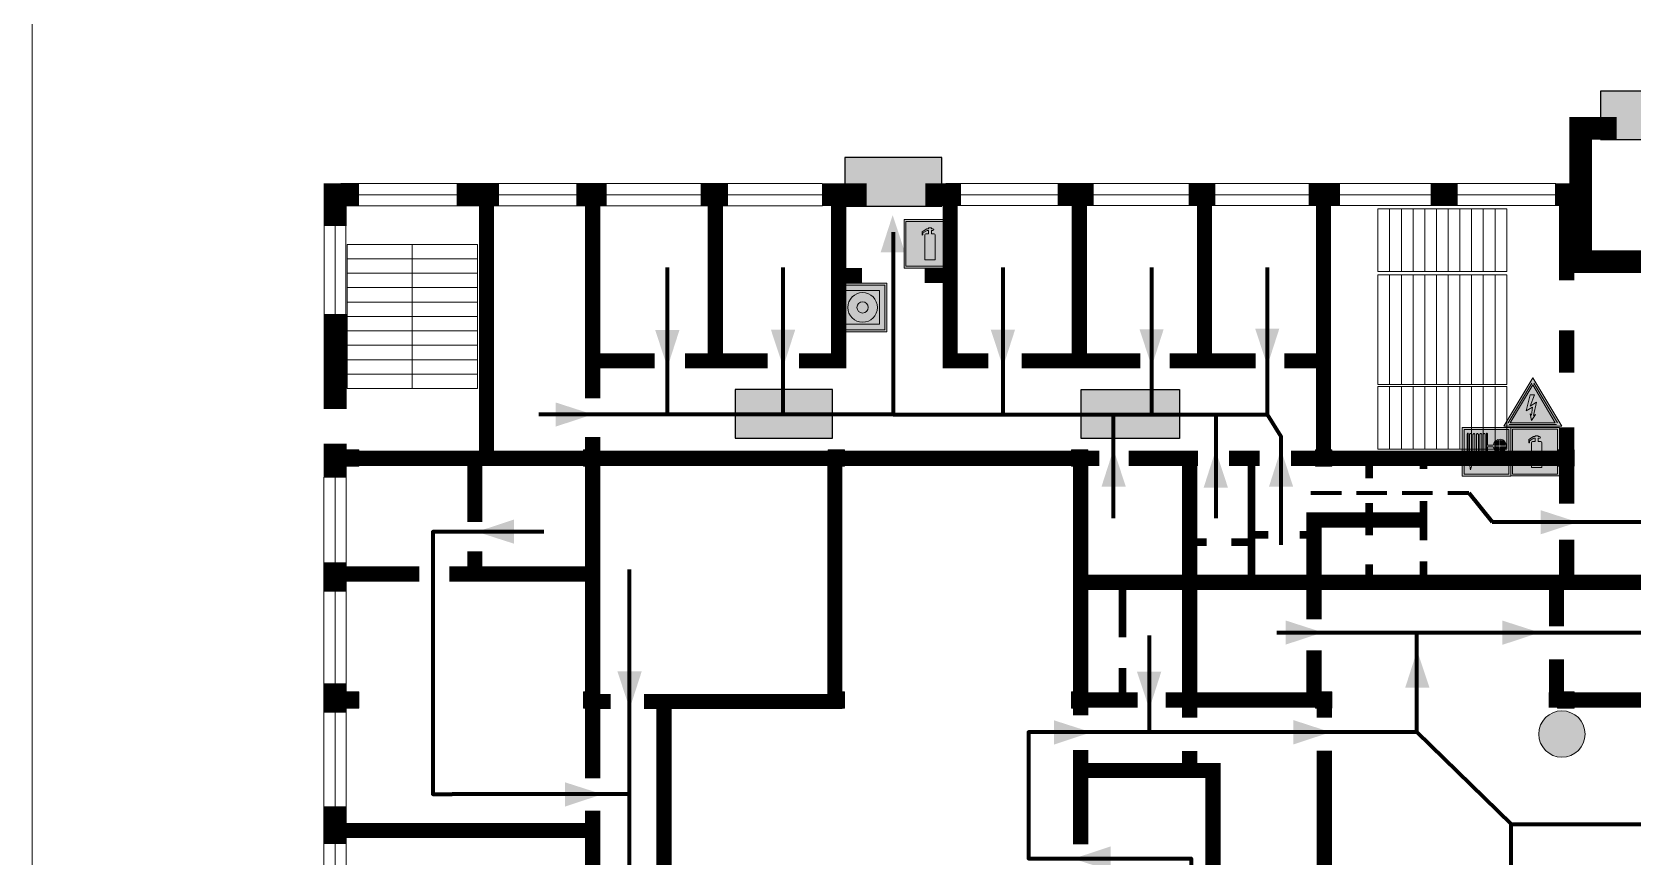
# Model space of a CAD drawing. Header units: millimetres. Extents: x 13810 to 67229, y 12374 to 21950.
# Drawn here: x 24824.8 to 25035.6, y 13911.4 to 14020 of the extents above; entities that cross this region are included whole.
import ezdxf

# ---------------------------------------------------------------- set-up
doc = ezdxf.new("R2010")
doc.units = ezdxf.units.MM
doc.linetypes.add('{ Wide Dash }', pattern=[12, 4, -2, 4, -2])
doc.layers.add('План_Штампы', color=7, linetype='Continuous')

# ---------------------------------------------------------------- blocks, each defined once
blk = doc.blocks.new('A$C37112FD5')
at = {"true_color": 0xf5f5ff}
h = blk.add_hatch(color=7, dxfattribs=at)
h.dxf.hatch_style = 1
h.paths.add_polyline_path([(12.8, -7.4), (0, -7.4), (0, -20.2), (12.8, -20.2)])
h.paths.add_polyline_path([(12.29, -7.91), (12.29, -19.69), (0.51, -19.69), (0.51, -7.91)], flags=16)
h.paths.add_polyline_path([(4.98, -9.04, -0.42597), (5.17, -9.22), (5.17, -12.25), (5.17, -15.29, -0.432244), (4.98, -15.47), (4.83, -15.47, -0.42597), (4.64, -15.29), (4.64, -12.25), (4.64, -9.22, -0.432244), (4.83, -9.04)], flags=0)
h.paths.add_polyline_path([(4.28, -9.22), (4.28, -12.25), (4.28, -15.29, -0.432244), (4.09, -15.47), (3.94, -15.47, -0.42597), (3.75, -15.29), (3.75, -12.25), (3.75, -9.22, -0.432244), (3.94, -9.04), (4.09, -9.04, -0.42597)], flags=0)
h.paths.add_polyline_path([(5.72, -9.04), (5.87, -9.04, -0.42597), (6.06, -9.22), (6.06, -12.25), (6.06, -15.29, -0.432244), (5.87, -15.47), (5.72, -15.47, -0.42597), (5.53, -15.29), (5.53, -12.25), (5.53, -9.22, -0.432244)], flags=0)
h.paths.add_polyline_path([(6.42, -8.9), (6.5, -8.9, -0.42597), (6.69, -9.08), (6.69, -12.03), (8.21, -12.03, -15.824349), (8.21, -12.47), (6.69, -12.47), (6.69, -15.42, -0.432244), (6.5, -15.6), (6.42, -15.6)], flags=0)
h.paths.add_polyline_path([(3.39, -9.22), (3.39, -12.25), (3.39, -15.29, -0.432244), (3.2, -15.47), (3.05, -15.47, -0.42597), (2.85, -15.29), (2.85, -12.25), (2.85, -9.22, -0.432244), (3.05, -9.04), (3.2, -9.04, -0.42597)], flags=0)
h.paths.add_polyline_path([(2.5, -9.22), (2.5, -16.71), (1.96, -16.71), (1.96, -9.22, -0.432244), (2.15, -9.04), (2.31, -9.04, -0.42597)], flags=0)
h.paths.add_polyline_path([(1.61, -8.9), (1.61, -15.6), (1.57, -15.6, -0.42597), (1.37, -15.42), (1.37, -12.03), (1.37, -9.09, -0.432244), (1.57, -8.9)], flags=0)
h.paths.add_polyline_path([(9.76, -10.81), (9.76, -12.03), (8.49, -12.03, -0.336371)], flags=0)
h.paths.add_polyline_path([(8.49, -12.47), (9.76, -12.47), (9.76, -13.7, -0.336371)], flags=0)
h.paths.add_polyline_path([(10.11, -10.81, -0.336371), (11.38, -12.03), (10.11, -12.03)], flags=0)
h.paths.add_polyline_path([(10.11, -12.47), (11.38, -12.47, -0.336371), (10.11, -13.7)], flags=0)
h.paths.add_polyline_path([(2.5, -16.84), (2.5, -17.05), (1.97, -17.05), (1.97, -16.84)], flags=0)
h.paths.add_polyline_path([(2.5, -17.24, -0.033778), (2.24, -18.6, -0.033778), (1.97, -17.24)], flags=0)
h = blk.add_hatch(color=242)
h.dxf.hatch_style = 1
h.paths.add_polyline_path([(12.29, -7.91), (0.51, -7.91), (0.51, -19.69), (12.29, -19.69)])
h.paths.add_polyline_path([(6.42, -15.6), (6.42, -8.9), (6.5, -8.9, -0.42597), (6.69, -9.08), (6.69, -12.03), (8.21, -12.03, -15.824349), (8.21, -12.47), (6.69, -12.47), (6.69, -15.42, -0.432244), (6.5, -15.6)], flags=16)
h.paths.add_polyline_path([(5.87, -15.47), (5.72, -15.47, -0.42597), (5.53, -15.29), (5.53, -12.25), (5.53, -9.22, -0.432244), (5.72, -9.04), (5.87, -9.04, -0.42597), (6.06, -9.22), (6.06, -12.25), (6.06, -15.29, -0.432244)], flags=16)
h.paths.add_polyline_path([(4.98, -15.47), (4.83, -15.47, -0.42597), (4.64, -15.29), (4.64, -12.25), (4.64, -9.22, -0.432244), (4.83, -9.04), (4.98, -9.04, -0.42597), (5.17, -9.22), (5.17, -12.25), (5.17, -15.29, -0.432244)], flags=16)
h.paths.add_polyline_path([(4.09, -15.47), (3.94, -15.47, -0.42597), (3.75, -15.29), (3.75, -12.25), (3.75, -9.22, -0.432244), (3.94, -9.04), (4.09, -9.04, -0.42597), (4.28, -9.22), (4.28, -12.25), (4.28, -15.29, -0.432244)], flags=16)
h.paths.add_polyline_path([(3.2, -15.47), (3.05, -15.47, -0.42597), (2.85, -15.29), (2.85, -12.25), (2.85, -9.22, -0.432244), (3.05, -9.04), (3.2, -9.04, -0.42597), (3.39, -9.22), (3.39, -12.25), (3.39, -15.29, -0.432244)], flags=16)
h.paths.add_polyline_path([(2.5, -17.05), (1.97, -17.05), (1.97, -16.84), (2.5, -16.84)], flags=16)
h.paths.add_polyline_path([(2.5, -17.24, -0.033778), (2.24, -18.6, -0.033778), (1.97, -17.24)], flags=16)
h.paths.add_polyline_path([(2.5, -16.71), (1.96, -16.71), (1.96, -9.22, -0.432244), (2.15, -9.04), (2.31, -9.04, -0.42597), (2.5, -9.22)], flags=16)
h.paths.add_polyline_path([(1.61, -15.6), (1.57, -15.6, -0.42597), (1.37, -15.42), (1.37, -12.03), (1.37, -9.09, -0.432244), (1.57, -8.9), (1.61, -8.9)], flags=16)
h.paths.add_polyline_path([(8.49, -12.47), (9.76, -12.47), (9.76, -13.7, -0.336371)], flags=0)
h.paths.add_polyline_path([(10.11, -13.7), (10.11, -12.47), (11.38, -12.47, -0.336371)], flags=0)
h.paths.add_polyline_path([(8.49, -12.03, -0.336371), (9.76, -10.81), (9.76, -12.03)], flags=0)
h.paths.add_polyline_path([(10.11, -12.03), (10.11, -10.81, -0.336371), (11.38, -12.03)], flags=0)
h = blk.add_hatch(color=7, dxfattribs=at)
h.dxf.hatch_style = 1
h.paths.add_polyline_path([(1.61, -8.9), (1.57, -8.9, 0.432244), (1.37, -9.09), (1.37, -12.03), (1.37, -15.42, 0.42597), (1.57, -15.6), (1.61, -15.6)])
h.paths.add_polyline_path([(2.5, -9.22, 0.42597), (2.31, -9.04), (2.15, -9.04, 0.432244), (1.96, -9.22), (1.96, -16.71), (2.5, -16.71)])
h.paths.add_polyline_path([(2.5, -16.84), (1.97, -16.84), (1.97, -17.05), (2.5, -17.05)])
h.paths.add_polyline_path([(2.5, -17.24), (1.97, -17.24, 0.033778), (2.24, -18.6, 0.033778)])
h.paths.add_polyline_path([(3.39, -12.25), (3.39, -9.22, 0.42597), (3.2, -9.04), (3.05, -9.04, 0.432244), (2.85, -9.22), (2.85, -12.25), (2.85, -15.29, 0.42597), (3.05, -15.47), (3.2, -15.47, 0.432244), (3.39, -15.29)])
h.paths.add_polyline_path([(4.28, -12.25), (4.28, -9.22, 0.42597), (4.09, -9.04), (3.94, -9.04, 0.432244), (3.75, -9.22), (3.75, -12.25), (3.75, -15.29, 0.42597), (3.94, -15.47), (4.09, -15.47, 0.432244), (4.28, -15.29)])
h.paths.add_polyline_path([(5.17, -12.25), (5.17, -9.22, 0.42597), (4.98, -9.04), (4.83, -9.04, 0.432244), (4.64, -9.22), (4.64, -12.25), (4.64, -15.29, 0.42597), (4.83, -15.47), (4.98, -15.47, 0.432244), (5.17, -15.29)])
h.paths.add_polyline_path([(6.06, -12.25), (6.06, -9.22, 0.42597), (5.87, -9.04), (5.72, -9.04, 0.432244), (5.53, -9.22), (5.53, -12.25), (5.53, -15.29, 0.42597), (5.72, -15.47), (5.87, -15.47, 0.432244), (6.06, -15.29)])
h.paths.add_polyline_path([(6.69, -12.47), (8.21, -12.47, 15.824349), (8.21, -12.03), (6.69, -12.03), (6.69, -9.08, 0.42597), (6.5, -8.9), (6.42, -8.9), (6.42, -15.6), (6.5, -15.6, 0.432244), (6.69, -15.42)])
h.paths.add_polyline_path([(8.49, -12.47), (9.76, -12.47), (9.76, -13.7, -0.336371)], flags=16)
h.paths.add_polyline_path([(8.49, -12.03, -0.336371), (9.76, -10.81), (9.76, -12.03)], flags=16)
h.paths.add_polyline_path([(10.11, -12.47), (11.38, -12.47, -0.336371), (10.11, -13.7)], flags=16)
h.paths.add_polyline_path([(10.11, -12.03), (10.11, -10.81, -0.336371), (11.38, -12.03)], flags=16)
h = blk.add_hatch(color=242)
h.dxf.hatch_style = 1
h.paths.add_polyline_path([(9.76, -10.81, 0.336371), (8.49, -12.03), (9.76, -12.03)])
h.paths.add_polyline_path([(10.11, -10.81), (10.11, -12.03), (11.38, -12.03, 0.336371)])
h.paths.add_polyline_path([(11.38, -12.47), (10.11, -12.47), (10.11, -13.7, 0.336371)])
h.paths.add_polyline_path([(9.76, -12.47), (8.49, -12.47, 0.336371), (9.76, -13.7)])
at = {"color": 242, "lineweight": 5}
for p, q in [((0, -20.2), (0, -7.4)), ((0, -7.4), (12.8, -7.4)), ((12.8, -20.2), (12.8, -7.4)), ((1.37, -12.03), (1.37, -9.08)), ((1.37, -12.03), (1.37, -15.42)), ((1.57, -8.9), (1.61, -8.9)), ((1.61, -8.9), (1.61, -15.6)), ((1.96, -16.71), (1.96, -9.22)), ((2.15, -9.04), (2.31, -9.04)), ((2.5, -16.71), (2.5, -9.22)), ((2.85, -12.25), (2.85, -9.22)), ((2.85, -12.25), (2.85, -15.29)), ((3.05, -9.04), (3.2, -9.04)), ((3.39, -12.25), (3.39, -9.22)), ((3.39, -12.25), (3.39, -15.29)), ((3.75, -12.25), (3.75, -9.22)), ((3.75, -12.25), (3.75, -15.29)), ((3.94, -9.04), (4.09, -9.04)), ((4.28, -12.25), (4.28, -9.22)), ((4.28, -12.25), (4.28, -15.29)), ((4.64, -12.25), (4.64, -9.22)), ((4.64, -12.25), (4.64, -15.29)), ((4.83, -9.04), (4.98, -9.04)), ((5.17, -12.25), (5.17, -9.22)), ((5.17, -12.25), (5.17, -15.29)), ((5.53, -12.25), (5.53, -9.22)), ((5.53, -12.25), (5.53, -15.29)), ((5.72, -9.04), (5.87, -9.04)), ((6.06, -12.25), (6.06, -9.22)), ((6.06, -12.25), (6.06, -15.29)), ((6.42, -8.9), (6.42, -15.6)), ((6.5, -8.9), (6.42, -8.9)), ((6.69, -12.03), (6.69, -9.08)), ((8.21, -12.03), (6.69, -12.03)), ((8.21, -12.47), (6.69, -12.47)), ((6.69, -12.47), (6.69, -15.42)), ((9.76, -12.03), (8.49, -12.03)), ((9.76, -12.47), (8.49, -12.47)), ((9.76, -10.81), (9.76, -12.03)), ((9.76, -12.47), (9.76, -13.7)), ((10.11, -10.81), (10.11, -12.03)), ((11.38, -12.03), (10.11, -12.03)), ((11.38, -12.47), (10.11, -12.47)), ((10.11, -12.47), (10.11, -13.7)), ((1.57, -15.6), (1.61, -15.6)), ((1.96, -16.71), (2.5, -16.71)), ((1.97, -16.84), (2.5, -16.84)), ((1.97, -17.05), (1.97, -16.84)), ((2.5, -16.84), (2.5, -17.05)), ((3.05, -15.47), (3.2, -15.47)), ((3.94, -15.47), (4.09, -15.47)), ((4.83, -15.47), (4.98, -15.47)), ((5.72, -15.47), (5.87, -15.47)), ((6.42, -15.6), (6.5, -15.6)), ((0, -20.2), (12.8, -20.2)), ((2.5, -17.05), (1.97, -17.05)), ((1.97, -17.24), (2.5, -17.24))]:
    blk.add_line(p, q, dxfattribs=at)
blk.add_lwpolyline([(0.51, -7.91), (12.29, -7.91), (12.29, -19.69), (0.51, -19.69)], close=True, dxfattribs=at)
for centre, radius, start, end in [((1.56, -9.09), 0.182, 87.1027, 180.6071), ((2.15, -9.22), 0.182, 87.1027, 180.6071), ((2.32, -9.22), 0.182, 359.3929, 92.8973), ((3.04, -9.22), 0.182, 87.1027, 180.6071), ((3.21, -9.22), 0.182, 359.3929, 92.8973), ((3.93, -9.22), 0.182, 87.1027, 180.6071), ((4.1, -9.22), 0.182, 359.3929, 92.8973), ((4.82, -9.22), 0.182, 87.1027, 180.6071), ((4.99, -9.22), 0.182, 359.3929, 92.8973), ((5.71, -9.22), 0.182, 87.1027, 180.6071), ((5.88, -9.22), 0.182, 359.3929, 92.8973), ((6.51, -9.09), 0.182, 359.3929, 92.8973), ((9.93, -12.25), 1.74, 187.2319, 172.7681), ((9.93, -12.25), 1.46, 96.9927, 171.3585), ((9.93, -12.25), 1.46, 188.6415, 263.0073), ((9.93, -12.25), 1.46, 8.6415, 83.0073), ((9.93, -12.25), 1.46, 276.9927, 351.3585), ((1.56, -15.42), 0.182, 179.3929, 272.8973), ((3.04, -15.29), 0.182, 179.3929, 272.8973), ((3.21, -15.29), 0.182, 267.1027, 0.6071), ((3.93, -15.29), 0.182, 179.3929, 272.8973), ((4.1, -15.29), 0.182, 267.1027, 0.6071), ((4.82, -15.29), 0.182, 179.3929, 272.8973), ((4.99, -15.29), 0.182, 267.1027, 0.6071), ((5.71, -15.29), 0.182, 179.3929, 272.8973), ((5.88, -15.29), 0.182, 267.1027, 0.6071), ((6.51, -15.42), 0.182, 267.1027, 0.6071), ((12.17, -15.98), 10.27, 187.041, 194.7793), ((-7.7, -15.98), 10.27, 345.2207, 352.959)]:
    blk.add_arc(centre, radius, start, end, dxfattribs=at)
blk = doc.blocks.new('A$C3AD82952')
at = {"true_color": 0xf5f5ff}
h = blk.add_hatch(color=7, dxfattribs=at)
h.dxf.hatch_style = 1
h.paths.add_polyline_path([(8.21, 8.73, 0.414214), (7.89, 9.05), (7.22, 9.05), (7.22, 9.92), (7.59, 9.92, 1), (7.57, 10.36), (7.22, 10.36), (7.22, 10.6), (6.43, 10.6), (6.43, 10.36), (6.01, 10.36), (4.74, 9.59), (4.74, 8.69), (4.98, 8.73), (4.98, 9.26), (6.12, 9.91), (6.43, 9.91), (6.43, 9.05), (5.76, 9.05, 0.414214), (5.44, 8.73), (5.44, 2.2), (8.21, 2.2)], flags=0)
h.paths.add_polyline_path([(12.8, 12.8), (0, 12.8), (0, 0), (12.8, 0)])
h.paths.add_polyline_path([(0.51, 12.29), (12.29, 12.29), (12.29, 0.51), (0.51, 0.51)], flags=16)
h.paths.add_polyline_path([(4.74, 9.59), (6.01, 10.36), (6.43, 10.36), (6.43, 10.6), (7.22, 10.6), (7.22, 10.36), (7.59, 10.36, -0.94586), (7.59, 9.92), (7.22, 9.92), (7.22, 9.05), (7.89, 9.05, -0.414214), (8.21, 8.73), (8.21, 2.2), (5.44, 2.2), (5.44, 8.73, -0.414214), (5.76, 9.05), (6.43, 9.05), (6.43, 9.91), (6.12, 9.91), (4.98, 9.26), (4.98, 8.73), (4.74, 8.69)], flags=0)
h = blk.add_hatch(color=242)
h.dxf.hatch_style = 1
h.paths.add_polyline_path([(12.29, 12.29), (0.51, 12.29), (0.51, 0.51), (12.29, 0.51)])
h.paths.add_polyline_path([(4.74, 8.69), (4.74, 9.59), (6.01, 10.36), (6.43, 10.36), (6.43, 10.6), (7.22, 10.6), (7.22, 10.36), (7.59, 10.36, -0.94586), (7.59, 9.92), (7.22, 9.92), (7.22, 9.05), (7.89, 9.05, -0.414214), (8.21, 8.73), (8.21, 2.2), (5.44, 2.2), (5.44, 8.73, -0.414214), (5.76, 9.05), (6.43, 9.05), (6.43, 9.91), (6.12, 9.91), (4.98, 9.26), (4.98, 8.73)], flags=16)
h = blk.add_hatch(color=7, dxfattribs=at)
h.dxf.hatch_style = 1
h.paths.add_polyline_path([(8.21, 8.73, 0.414214), (7.89, 9.05), (7.22, 9.05), (7.22, 9.92), (7.59, 9.92, 1), (7.57, 10.36), (7.22, 10.36), (7.22, 10.6), (6.43, 10.6), (6.43, 10.36), (6.01, 10.36), (4.74, 9.59), (4.74, 8.69), (4.98, 8.73), (4.98, 9.26), (6.12, 9.91), (6.43, 9.91), (6.43, 9.05), (5.76, 9.05, 0.414214), (5.44, 8.73), (5.44, 2.2), (8.21, 2.2)])
at = {"color": 242, "lineweight": 5}
for p, q in [((0, 0), (0, 12.8)), ((0, 12.8), (12.8, 12.8)), ((12.8, 0), (12.8, 12.8)), ((6.01, 10.36), (4.74, 9.59)), ((4.74, 9.59), (4.74, 8.69)), ((4.74, 8.69), (4.98, 8.73)), ((4.98, 9.26), (6.12, 9.91)), ((4.98, 8.73), (4.98, 9.26)), ((5.44, 2.2), (5.44, 8.73)), ((5.76, 9.05), (6.43, 9.05)), ((6.01, 10.36), (6.43, 10.36)), ((6.12, 9.91), (6.43, 9.91)), ((7.22, 10.6), (6.43, 10.6)), ((6.43, 10.6), (6.43, 10.36)), ((6.43, 9.91), (6.43, 9.05)), ((7.22, 10.36), (7.22, 10.6)), ((7.59, 10.36), (7.22, 10.36)), ((7.22, 9.05), (7.22, 9.92)), ((7.59, 9.92), (7.22, 9.92)), ((7.89, 9.05), (7.22, 9.05)), ((8.21, 2.2), (8.21, 8.73)), ((0, 0), (12.8, 0)), ((5.44, 2.2), (8.21, 2.2))]:
    blk.add_line(p, q, dxfattribs=at)
blk.add_lwpolyline([(0.51, 12.29), (12.29, 12.29), (12.29, 0.51), (0.51, 0.51)], close=True, dxfattribs=at)
for centre, radius, start, end in [((5.76, 8.73), 0.32, 90, 180), ((7.58, 10.14), 0.223, 273.1875, 86.8125), ((7.89, 8.73), 0.32, 0, 90)]:
    blk.add_arc(centre, radius, start, end, dxfattribs=at)
blk = doc.blocks.new('A$C54414219')
at = {"true_color": 0xffffff}
h = blk.add_hatch(color=7, dxfattribs=at)
h.paths.add_polyline_path([(2.39, -9.45), (2.39, -18.3), (11.23, -18.3), (11.23, -9.45)], flags=0)
h.paths.add_polyline_path([(10.71, -13.87, -1), (2.92, -13.87, -1)], flags=0)
h.paths.add_polyline_path([(8.3, -13.87, -1), (5.33, -13.87, -1)], flags=0)
h.paths.add_polyline_path([(0.41, -7.47), (0.41, -20.27), (13.21, -20.27), (13.21, -7.47)])
h.paths.add_polyline_path([(0.92, -19.77), (12.71, -19.77), (12.71, -7.98), (0.92, -7.98)], flags=16)
h.paths.add_polyline_path([(11.23, -9.45), (11.23, -18.3), (2.39, -18.3), (2.39, -9.45)], flags=0)
at = {"lineweight": 5}
h = blk.add_hatch(color=242, dxfattribs=at)
h.paths.add_polyline_path([(12.71, -7.98), (0.92, -7.98), (0.92, -19.77), (12.71, -19.77)])
h.paths.add_polyline_path([(11.23, -18.3), (2.39, -18.3), (2.39, -9.45), (11.23, -9.45)], flags=16)
h.paths.add_polyline_path([(10.71, -13.87, -1), (2.92, -13.87, -1)], flags=0)
h.paths.add_polyline_path([(8.3, -13.87, -1), (5.33, -13.87, -1)], flags=0)
at = {"true_color": 0xffffff}
h = blk.add_hatch(color=7, dxfattribs=at)
h.paths.add_polyline_path([(2.39, -9.45), (2.39, -18.3), (11.23, -18.3), (11.23, -9.45)])
h.paths.add_polyline_path([(10.71, -13.87, -1), (2.92, -13.87, -1)], flags=16)
h.paths.add_polyline_path([(8.3, -13.87, -1), (5.33, -13.87, -1)], flags=0)
at = {"lineweight": 5}
h = blk.add_hatch(color=242, dxfattribs=at)
h.paths.add_polyline_path([(2.92, -13.87, 1), (10.71, -13.87, 1)])
h.paths.add_polyline_path([(8.3, -13.87, -1), (5.33, -13.87, -1)], flags=16)
at = {"color": 242, "lineweight": 5}
for p, q in [((0.41, -20.27), (0.41, -7.47)), ((0.41, -7.47), (13.21, -7.47)), ((0.41, -7.47), (13.21, -7.47)), ((13.21, -20.27), (13.21, -7.47)), ((0.41, -20.27), (13.21, -20.27))]:
    blk.add_line(p, q, dxfattribs=at)
for points in [[(0.92, -7.98), (12.71, -7.98), (12.71, -19.77), (0.92, -19.77)], [(2.39, -9.45), (11.23, -9.45), (11.23, -18.3), (2.39, -18.3)]]:
    blk.add_lwpolyline(points, close=True, dxfattribs=at)
for radius in [3.89, 1.49]:
    blk.add_circle((6.81, -13.87), radius, dxfattribs=at)
blk = doc.blocks.new('A$C7B8C2D5B')
at = {"lineweight": 0}
h = blk.add_hatch(color=5, dxfattribs=at)
h.dxf.hatch_style = 1
h.paths.add_polyline_path([(1.4, -3.02, 1), (-2.11, -3.02, 1)])
at = {"color": 5, "lineweight": 0}
blk.add_circle((-0.36, -3.02), 1.75, dxfattribs=at)
blk = doc.blocks.new('A$C7B4425F7')
at = {"true_color": 0xffffff}
blk.add_hatch(color=7, dxfattribs=at).paths.add_polyline_path([(0, 0), (-16, 0), (-16, -8), (0, -8)])
h = blk.add_hatch(color=126)
h.paths.add_polyline_path([(-0.2, -0.2), (-15.8, -0.2), (-15.8, -7.8), (-0.2, -7.8)])
h.paths.add_polyline_path([(-11.76, -2.03), (-11.76, -3.66), (-11.17, -3.66, -0.568275), (-11.17, -6.18), (-12.58, -6.18), (-12.58, -2.03)], flags=16)
h.paths.add_polyline_path([(-13.33, -4.12, -0.495768), (-13.59, -6.18), (-15.03, -6.18), (-15.03, -2.03), (-13.59, -2.03, -0.487973)], flags=16)
h.paths.add_polyline_path([(-10.25, -2.03), (-9.48, -2.03), (-9.48, -6.18), (-10.25, -6.18)], flags=16)
h.paths.add_polyline_path([(-13.84, -3.69), (-14.24, -3.69), (-14.24, -3.03), (-13.9, -3.03, -0.692621)], flags=0)
h.paths.add_polyline_path([(-9.15, -2.03), (-8.4, -2.03), (-8.04, -3.07), (-7.68, -2.03), (-6.93, -2.03), (-7.64, -4.1), (-6.93, -6.18), (-7.68, -6.18), (-8.04, -5.14), (-8.4, -6.18), (-9.15, -6.18), (-8.44, -4.1)], flags=16)
h.paths.add_polyline_path([(-11.76, -4.46), (-11.42, -4.46, -0.692621), (-11.36, -5.12), (-11.76, -5.12)], flags=0)
h.paths.add_polyline_path([(-13.9, -5.2), (-14.24, -5.2), (-14.24, -4.55), (-13.84, -4.55, -0.708038)], flags=0)
edge = h.paths.add_edge_path(flags=16)
edge.add_ellipse((-5.51, -4.08), major_axis=(0, 2.05), ratio=0.586184, start_angle=0, end_angle=360)
edge = h.paths.add_edge_path(flags=0)
edge.add_ellipse((-5.51, -4.08), major_axis=(0, 1.14), ratio=0.454828, start_angle=0, end_angle=360)
h.paths.add_polyline_path([(-4.13, -4.96, 0.377264), (-3.48, -4.52, 0.0555), (-3.16, -2.03), (-1.66, -2.03), (-1.66, -4.96), (-0.96, -4.96), (-0.96, -7.01), (-1.75, -7.01), (-1.75, -6.18), (-3.3, -6.18), (-3.3, -7.02), (-4.13, -7.02)], flags=16)
h.paths.add_polyline_path([(-2.73, -2.91), (-2.28, -2.91), (-2.28, -4.96), (-3.05, -4.96, 0.079136)], flags=0)
at = {"color": 126}
blk.add_lwpolyline([(-16, -8), (0, -8), (0, 0), (-16, 0)], close=True, dxfattribs=at)
blk = doc.blocks.new('A$C32E8229D')
at = {"true_color": 0xffffff}
blk.add_hatch(color=7, dxfattribs=at).paths.add_polyline_path([(0, 0), (0, -8), (16, -8), (16, 0)])
h = blk.add_hatch(color=126)
h.paths.add_polyline_path([(0.2, -0.2), (15.8, -0.2), (15.8, -7.8), (0.2, -7.8)])
h.paths.add_polyline_path([(13.49, -2.05), (12.08, -2.05), (11.37, -2.63, 0.162397), (11.29, -2.84), (11.29, -3.63), (10.35, -3.63), (10.35, -4.05), (11.68, -4.05), (11.68, -3.48), (12.26, -4.28), (11.29, -5.1), (11.29, -6.78), (11.85, -6.78), (11.85, -5.44), (12.8, -4.64), (12.8, -5.94), (14.46, -5.94), (14.46, -5.39), (13.45, -5.39), (13.45, -3.97), (12.46, -2.59), (13.15, -2.59), (13.69, -3.34), (14.18, -3)], flags=16)
h.paths.add_polyline_path([(10.74, -1.82, 1), (11.8, -1.82, 1)], flags=16)
h.paths.add_polyline_path([(9.39, -3.59), (5.99, -3.59), (6.56, -3.03), (5.91, -3.03), (5.1, -3.83), (5.91, -4.64), (6.56, -4.64), (5.99, -4.09), (9.39, -4.09)], flags=16)
h.paths.add_polyline_path([(4.29, -1.08), (1.72, -1.08), (1.72, -6.6), (4.29, -6.6)], flags=16)
at = {"color": 126}
blk.add_lwpolyline([(16, -8), (0, -8), (0, 0), (16, 0)], close=True, dxfattribs=at)
blk = doc.blocks.new('A$C3E6D3DDE')
at = {"lineweight": 5}
h = blk.add_hatch(color=40, dxfattribs=at)
h.paths.add_polyline_path([(24.1, 1.45), (16.46, -11.35), (31.74, -11.35)])
h.paths.add_polyline_path([(24.09, -0.46), (30.03, -10.41), (18.14, -10.41)], flags=16)
h.paths.add_polyline_path([(24.54, -3.08), (23.41, -6.02), (25.13, -5.01), (24.33, -8.5), (24.82, -8.27), (23.79, -9.86), (23.4, -8.04), (23.8, -8.43), (24.04, -6.29), (22.39, -7.25), (23.44, -3.08)], flags=0)
h = blk.add_hatch(color=256, dxfattribs=at)
h.paths.add_polyline_path([(24.37, 0.03, 0.567511), (23.82, 0.03), (17.59, -10.4, 0.582454), (17.86, -10.88), (30.32, -10.88, 0.582149), (30.6, -10.4)])
h.paths.add_polyline_path([(24.09, -0.46), (18.14, -10.41), (30.03, -10.41)], flags=16)
h.paths.add_polyline_path([(24.54, -3.08), (23.41, -6.02), (25.13, -5.01), (24.33, -8.5), (24.82, -8.27), (23.79, -9.86), (23.4, -8.04), (23.8, -8.43), (24.04, -6.29), (22.39, -7.25), (23.44, -3.08)], flags=0)
h = blk.add_hatch(color=40, dxfattribs=at)
h.paths.add_polyline_path([(24.09, -0.46), (18.14, -10.41), (30.03, -10.41)])
h.paths.add_polyline_path([(24.82, -8.27), (23.79, -9.86), (23.4, -8.04), (23.8, -8.43), (24.04, -6.29), (22.39, -7.25), (23.44, -3.08), (24.54, -3.08), (23.41, -6.02), (25.13, -5.01), (24.33, -8.5)], flags=16)
at = {"color": 40, "lineweight": 5}
for p, q in [((16.46, -11.35), (24.1, 1.45)), ((24.1, 1.45), (31.74, -11.35))]:
    blk.add_line(p, q, dxfattribs=at)
at = {"lineweight": 5}
for p, q in [((17.59, -10.4), (23.82, 0.03)), ((24.37, 0.03), (30.6, -10.4)), ((18.14, -10.41), (24.09, -0.46)), ((23.44, -3.08), (22.39, -7.25)), ((23.41, -6.02), (24.54, -3.08)), ((24.54, -3.08), (23.44, -3.08)), ((24.09, -0.46), (30.03, -10.41)), ((22.39, -7.25), (24.04, -6.29)), ((23.8, -8.43), (23.4, -8.04)), ((23.4, -8.04), (23.79, -9.86)), ((25.13, -5.01), (23.41, -6.02)), ((23.79, -9.86), (24.82, -8.27)), ((24.04, -6.29), (23.8, -8.43)), ((24.33, -8.5), (25.13, -5.01)), ((24.82, -8.27), (24.33, -8.5)), ((17.86, -10.88), (30.32, -10.88)), ((18.14, -10.41), (30.03, -10.41))]:
    blk.add_line(p, q, dxfattribs=at)
at = {"color": 50, "lineweight": 5}
blk.add_line((31.74, -11.35), (16.46, -11.35), dxfattribs=at)

msp = doc.modelspace()

# ---------------------------------------------------------------- hatches: boundary and pattern name
at = {"lineweight": 0}
h = msp.add_hatch(color=256, dxfattribs=at)
h.dxf.hatch_style = 1
h.paths.add_polyline_path([(24865.7, 13962.8), (24867.85, 13962.8), (24867.85, 13964.95), (24865.7, 13964.95)])
h = msp.add_hatch(color=256, dxfattribs=at)
h.dxf.hatch_style = 1
h.paths.add_polyline_path([(24897.43, 13962.8), (24899.59, 13962.8), (24899.59, 13964.95), (24897.43, 13964.95)])
h = msp.add_hatch(color=256, dxfattribs=at)
h.dxf.hatch_style = 1
h.paths.add_polyline_path([(24929.64, 13962.8), (24931.8, 13962.8), (24931.8, 13964.95), (24929.64, 13964.95)])
h = msp.add_hatch(color=256, dxfattribs=at)
h.dxf.hatch_style = 1
h.paths.add_polyline_path([(24961.66, 13962.8), (24963.82, 13962.8), (24963.82, 13964.95), (24961.66, 13964.95)])
h = msp.add_hatch(color=256, dxfattribs=at)
h.dxf.hatch_style = 1
h.paths.add_polyline_path([(24993.79, 13962.8), (24995.95, 13962.8), (24995.95, 13964.95), (24993.79, 13964.95)])
h = msp.add_hatch(color=256, dxfattribs=at)
h.dxf.hatch_style = 1
h.paths.add_polyline_path([(25025.67, 13962.8), (25027.83, 13962.8), (25027.83, 13964.95), (25025.67, 13964.95)])
h = msp.add_hatch(color=256, dxfattribs=at)
h.dxf.hatch_style = 1
h.paths.add_polyline_path([(24865.7, 13930.96), (24867.85, 13930.96), (24867.85, 13933.12), (24865.7, 13933.12)])
h = msp.add_hatch(color=256, dxfattribs=at)
h.dxf.hatch_style = 1
h.paths.add_polyline_path([(24897.43, 13930.96), (24899.59, 13930.96), (24899.59, 13933.12), (24897.43, 13933.12)])
h = msp.add_hatch(color=256, dxfattribs=at)
h.dxf.hatch_style = 1
h.paths.add_polyline_path([(24929.64, 13930.96), (24931.8, 13930.96), (24931.8, 13933.12), (24929.64, 13933.12)])
h = msp.add_hatch(color=256, dxfattribs=at)
h.dxf.hatch_style = 1
h.paths.add_polyline_path([(24961.66, 13930.96), (24963.82, 13930.96), (24963.82, 13933.12), (24961.66, 13933.12)])
h = msp.add_hatch(color=256, dxfattribs=at)
h.dxf.hatch_style = 1
h.paths.add_polyline_path([(24993.79, 13930.96), (24995.95, 13930.96), (24995.95, 13933.12), (24993.79, 13933.12)])
h = msp.add_hatch(color=256, dxfattribs=at)
h.dxf.hatch_style = 1
h.paths.add_polyline_path([(25025.67, 13930.96), (25027.83, 13930.96), (25027.83, 13933.12), (25025.67, 13933.12)])

# ---------------------------------------------------------------- linework, layer by layer
at = {"color": 126, "lineweight": 0, "true_color": 0x008754}
msp.add_lwpolyline([(24824.83, 14149.6), (25424.83, 14149.6), (25424.83, 13754.6), (24824.83, 13754.6)], close=True, dxfattribs=at)
at = {"lineweight": 0}
for points, const_width in [([(25025.34, 13998.54), (25028.7, 13998.54), (25028.7, 14007.28), (25033.43, 14007.28)], 3), ([(24864.73, 13994.42), (24864.73, 13998.54), (24867.87, 13998.54)], 3), ([(24880.71, 13998.54), (24886.31, 13998.54)], 3), ([(24884.65, 13963.85), (24884.65, 13999.67)], 2), ([(24896.47, 13998.54), (24900.5, 13998.54)], 3), ([(24906.82, 13976.68), (24898.64, 13976.68), (24898.64, 13971.72), (24898.64, 13998.54)], 2), ([(24912.84, 13998.54), (24916.47, 13998.54)], 3), ([(24934.08, 13987.9), (24931.02, 13987.9), (24931.02, 13999.05), (24931.02, 13976.68), (24925.8, 13976.68)], 2), ([(24928.81, 13998.54), (24934.69, 13998.54)], 3), ([(24942.44, 13998.54), (24947.11, 13998.54)], 3), ([(24950.73, 13976.68), (24945.71, 13976.68), (24945.71, 13999.02)], 2), ([(24959.85, 13998.54), (24964.58, 13998.54)], 3), ([(24962.7, 13976.68), (24962.7, 13998.54)], 2), ([(24977.12, 13998.54), (24980.6, 13998.54)], 3), ([(24979.18, 13976.68), (24979.18, 13998.54)], 2), ([(24994.85, 13963.85), (24994.85, 13999.29), (24994.85, 13976.68), (24989.68, 13976.68)], 2), ([(24992.9, 13998.54), (24997.03, 13998.54)], 3), ([(25008.96, 13998.54), (25012.52, 13998.54)], 3), ([(25041, 13989.73), (25028.7, 13989.73), (25028.7, 13998.54)], 3), ([(24914.78, 13976.68), (24914.78, 13998.23)], 2), ([(25026.86, 13987.25), (25026.86, 13998.04)], 2), ([(24945.71, 13987.9), (24942.36, 13987.9)], 2), ([(24864.73, 13970.32), (24864.73, 13982.83)], 3), ([(25026.86, 13975.11), (25026.86, 13980.67)], 2), ([(24921.67, 13976.68), (24910.78, 13976.68)], 2), ([(24970.75, 13976.68), (24955.13, 13976.68)], 2), ([(24985.91, 13976.68), (24974.61, 13976.68)], 2), ([(24898.64, 13966.64), (24898.64, 13921.72)], 2), ([(24990.57, 13963.85), (25026.86, 13963.85), (25026.86, 13967.91)], 2), ([(24864.73, 13961.3), (24864.73, 13965.77)], 3), ([(24965.36, 13963.85), (24864.42, 13963.85)], 2), ([(24883.13, 13963.85), (24883.13, 13955.46)], 2), ([(24908.02, 13931.83), (24930.52, 13931.83), (24930.52, 13963.99)], 2), ([(24962.88, 13930), (24962.88, 13963.85), (24965.36, 13963.85)], 2), ([(24969.19, 13963.85), (24978.35, 13963.85)], 2), ([(24977.23, 13929.7), (24977.23, 13963.85)], 2), ([(24982.39, 13963.85), (24986.44, 13963.85)], 2), ([(24985.37, 13963.85), (24985.37, 13947.51), (24985.37, 13947.51), (24985.37, 13952.79), (24982.72, 13952.79)], 1), ([(25000.87, 13963.85), (25000.87, 13961.19)], 1), ([(25008.02, 13963.85), (25008.02, 13962.44)], 1), ([(25026.86, 13963.85), (25026.86, 13957.89)], 2), ([(25000.87, 13957.94), (25000.87, 13953.71)], 1), ([(25008.02, 13958.21), (25008.02, 13953.06)], 1), ([(25008.02, 13955.72), (24993.6, 13955.72), (24993.6, 13942.64)], 2), ([(24977.23, 13952.79), (24979.47, 13952.79)], 1), ([(24985.37, 13953.78), (24987.58, 13953.78)], 1), ([(24993.6, 13953.78), (24991.73, 13953.78)], 1), ([(25026.86, 13947.51), (25026.86, 13953.12)], 2), ([(24864.73, 13946.28), (24864.73, 13950.14)], 3), ([(24883.13, 13948.62), (24883.13, 13951.59)], 2), ([(25008.02, 13947.51), (25008.02, 13950.3)], 1), ([(24875.82, 13948.62), (24864.95, 13948.62)], 2), ([(24898.64, 13948.62), (24879.77, 13948.62)], 2), ([(25000.87, 13947.51), (25000.87, 13949.87)], 1), ([(25042.67, 13947.51), (24962.88, 13947.51)], 2), ([(24968.38, 13947.51), (24968.38, 13940.28)], 1), ([(25025.52, 13947.51), (25025.52, 13941.73)], 2), ([(24993.6, 13932), (24993.6, 13938.57)], 2), ([(25025.52, 13937.39), (25025.52, 13932.03)], 2), ([(24968.38, 13932.03), (24968.38, 13936.22)], 1), ([(24864.73, 13930.38), (24864.73, 13934.2)], 3), ([(24898.64, 13931.83), (24901.02, 13931.83)], 2), ([(24908.02, 13897.73), (24908.02, 13931.83), (24905.41, 13931.83)], 2), ([(24963.82, 13932.03), (24970.38, 13932.03)], 2), ([(24974.06, 13932.03), (24995.97, 13932.03)], 2), ([(24994.96, 13929.71), (24994.96, 13932.14)], 2), ([(25024.51, 13932.03), (25059.22, 13932.03)], 2), ([(24962.88, 13913.04), (24962.88, 13925.45)], 2), ([(24977.23, 13922.74), (24977.23, 13925.32)], 2), ([(24994.96, 13849.78), (24994.96, 13925.38)], 2), ([(24980.31, 13900.84), (24980.31, 13922.74), (24962.88, 13922.74)], 2), ([(24864.73, 13913.06), (24864.73, 13918.05)], 3), ([(24898.64, 13917.45), (24898.64, 13907.66)], 2), ([(24898.64, 13914.85), (24865.15, 13914.85)], 2)]:
    msp.add_lwpolyline(points, dxfattribs=dict(at, const_width=const_width))
for points in [[(24928.86, 14000), (24865.49, 14000)], [(25025.45, 14000.03), (24945.14, 14000.03)], [(24928.81, 13998.54), (24865.44, 13998.54)], [(25025.34, 13998.54), (24945.03, 13998.54)], [(24928.9, 13997.1), (24865.54, 13997.1)], [(25025.58, 13997.13), (24945.27, 13997.13)], [(24863.3, 13994.53), (24863.3, 13980.74)], [(24864.73, 13994.42), (24864.73, 13980.63)], [(24866.12, 13994.44), (24866.12, 13980.66)], [(24863.26, 13961.34), (24863.26, 13901.1)], [(24866.2, 13961.33), (24866.2, 13901.09)], [(24864.73, 13961.3), (24864.73, 13901.06)]]:
    msp.add_lwpolyline(points, dxfattribs=at)
at = {"color": 126, "lineweight": 100, "true_color": 0x008754}
for points in [[(24988.7, 13940.93), (25044.33, 13940.93), (25044.33, 14001.04)], [(24938.2, 13993.59), (24938.2, 13969.62), (24987.48, 13969.62), (24987.48, 13988.95)], [(24908.51, 13969.62), (24908.51, 13988.95)], [(24923.72, 13969.62), (24923.72, 13988.95)], [(24952.68, 13969.62), (24952.68, 13988.95)], [(24972.26, 13969.62), (24972.26, 13988.95)], [(24938.2, 13969.62), (24891.55, 13969.62)], [(24967.16, 13969.62), (24967.16, 13955.96)], [(24980.69, 13969.62), (24980.69, 13955.96)], [(24989.27, 13952.46), (24989.27, 13966.73), (24987.48, 13969.62)], [(25014, 13959.28), (25017.05, 13955.48)], [(25017.05, 13955.48), (25044.33, 13955.48)], [(24892.19, 13954.18), (24877.59, 13954.18), (24877.59, 13919.62), (24880.16, 13919.62)], [(24903.5, 13873.94), (24903.5, 13949.2)], [(24971.96, 13927.78), (24971.96, 13940.52)], [(25007.16, 13927.78), (25007.16, 13940.93)], [(25007.16, 13927.78), (25004.39, 13927.78), (24956, 13927.78), (24956, 13911.17), (24977.43, 13911.17), (24977.43, 13889.06)], [(25007.16, 13927.78), (25019.56, 13915.69)], [(24903.5, 13919.62), (24880.16, 13919.62)], [(25019.56, 13851.69), (25019.56, 13851.69), (25019.56, 13915.69), (25041.06, 13915.69), (25041.06, 13884.69)]]:
    msp.add_lwpolyline(points, dxfattribs=at)
at = {"lineweight": 0}
for points in [[(25003.56, 13996.68), (25002.02, 13996.68), (25002.02, 13988.42), (25003.56, 13988.42)], [(25005.1, 13996.68), (25003.56, 13996.68), (25003.56, 13988.42), (25005.1, 13988.42)], [(25006.64, 13996.68), (25005.1, 13996.68), (25005.1, 13988.42), (25006.64, 13988.42)], [(25008.18, 13996.68), (25006.64, 13996.68), (25006.64, 13988.42), (25008.18, 13988.42)], [(25009.72, 13996.68), (25008.18, 13996.68), (25008.18, 13988.42), (25009.72, 13988.42)], [(25011.26, 13996.68), (25009.72, 13996.68), (25009.72, 13988.42), (25011.26, 13988.42)], [(25012.8, 13996.68), (25011.26, 13996.68), (25011.26, 13988.42), (25012.8, 13988.42)], [(25014.34, 13996.68), (25012.8, 13996.68), (25012.8, 13988.42), (25014.34, 13988.42)], [(25015.89, 13996.68), (25014.34, 13996.68), (25014.34, 13988.42), (25015.89, 13988.42)], [(25017.43, 13996.68), (25015.89, 13996.68), (25015.89, 13988.42), (25017.43, 13988.42)], [(25018.97, 13996.68), (25017.43, 13996.68), (25017.43, 13988.42), (25018.97, 13988.42)], [(24874.89, 13992), (24866.3, 13992), (24866.3, 13990.11), (24874.89, 13990.11)], [(24883.48, 13992), (24874.89, 13992), (24874.89, 13990.11), (24883.48, 13990.11)], [(24874.89, 13990.11), (24866.3, 13990.11), (24866.3, 13988.21), (24874.89, 13988.21)], [(24883.48, 13990.11), (24874.89, 13990.11), (24874.89, 13988.21), (24883.48, 13988.21)], [(24874.89, 13988.21), (24866.3, 13988.21), (24866.3, 13986.31), (24874.89, 13986.31)], [(24883.48, 13988.21), (24874.89, 13988.21), (24874.89, 13986.31), (24883.48, 13986.31)], [(25003.56, 13973.57), (25002.02, 13973.57), (25002.02, 13987.98), (25003.56, 13987.98)], [(25005.1, 13973.57), (25003.56, 13973.57), (25003.56, 13987.98), (25005.1, 13987.98)], [(25006.64, 13973.57), (25005.1, 13973.57), (25005.1, 13987.98), (25006.64, 13987.98)], [(25008.18, 13973.57), (25006.64, 13973.57), (25006.64, 13987.98), (25008.18, 13987.98)], [(25009.72, 13973.57), (25008.18, 13973.57), (25008.18, 13987.98), (25009.72, 13987.98)], [(25011.26, 13973.57), (25009.72, 13973.57), (25009.72, 13987.98), (25011.26, 13987.98)], [(25012.8, 13973.57), (25011.26, 13973.57), (25011.26, 13987.98), (25012.8, 13987.98)], [(25014.34, 13973.57), (25012.8, 13973.57), (25012.8, 13987.98), (25014.34, 13987.98)], [(25015.89, 13973.57), (25014.34, 13973.57), (25014.34, 13987.98), (25015.89, 13987.98)], [(25017.43, 13973.57), (25015.89, 13973.57), (25015.89, 13987.98), (25017.43, 13987.98)], [(25018.97, 13973.57), (25017.43, 13973.57), (25017.43, 13987.98), (25018.97, 13987.98)], [(24874.89, 13986.31), (24866.3, 13986.31), (24866.3, 13984.41), (24874.89, 13984.41)], [(24883.48, 13986.31), (24874.89, 13986.31), (24874.89, 13984.41), (24883.48, 13984.41)], [(24874.89, 13984.41), (24866.3, 13984.41), (24866.3, 13982.52), (24874.89, 13982.52)], [(24874.89, 13982.52), (24866.3, 13982.52), (24866.3, 13980.62), (24874.89, 13980.62)], [(24883.48, 13984.41), (24874.89, 13984.41), (24874.89, 13982.52), (24883.48, 13982.52)], [(24883.48, 13982.52), (24874.89, 13982.52), (24874.89, 13980.62), (24883.48, 13980.62)], [(24874.89, 13980.62), (24866.3, 13980.62), (24866.3, 13978.72), (24874.89, 13978.72)], [(24883.48, 13980.62), (24874.89, 13980.62), (24874.89, 13978.72), (24883.48, 13978.72)], [(24874.89, 13978.72), (24866.3, 13978.72), (24866.3, 13976.82), (24874.89, 13976.82)], [(24883.48, 13978.72), (24874.89, 13978.72), (24874.89, 13976.82), (24883.48, 13976.82)], [(24874.89, 13976.82), (24866.3, 13976.82), (24866.3, 13974.93), (24874.89, 13974.93)], [(24883.48, 13976.82), (24874.89, 13976.82), (24874.89, 13974.93), (24883.48, 13974.93)], [(24874.89, 13974.93), (24866.3, 13974.93), (24866.3, 13973.03), (24874.89, 13973.03)], [(24883.48, 13974.93), (24874.89, 13974.93), (24874.89, 13973.03), (24883.48, 13973.03)], [(25003.56, 13973.31), (25002.02, 13973.31), (25002.02, 13965.05), (25003.56, 13965.05)], [(25005.1, 13973.31), (25003.56, 13973.31), (25003.56, 13965.05), (25005.1, 13965.05)], [(25006.64, 13973.31), (25005.1, 13973.31), (25005.1, 13965.05), (25006.64, 13965.05)], [(25008.18, 13973.31), (25006.64, 13973.31), (25006.64, 13965.05), (25008.18, 13965.05)], [(25009.72, 13973.31), (25008.18, 13973.31), (25008.18, 13965.05), (25009.72, 13965.05)], [(25011.26, 13973.31), (25009.72, 13973.31), (25009.72, 13965.05), (25011.26, 13965.05)], [(25012.8, 13973.31), (25011.26, 13973.31), (25011.26, 13965.05), (25012.8, 13965.05)], [(25014.34, 13973.31), (25012.8, 13973.31), (25012.8, 13965.05), (25014.34, 13965.05)], [(25015.89, 13973.31), (25014.34, 13973.31), (25014.34, 13965.05), (25015.89, 13965.05)], [(25017.43, 13973.31), (25015.89, 13973.31), (25015.89, 13965.05), (25017.43, 13965.05)], [(25018.97, 13973.31), (25017.43, 13973.31), (25017.43, 13965.05), (25018.97, 13965.05)], [(24867.85, 13962.8), (24865.7, 13962.8), (24865.7, 13964.95), (24867.85, 13964.95)], [(24899.59, 13962.8), (24897.43, 13962.8), (24897.43, 13964.95), (24899.59, 13964.95)], [(24931.8, 13962.8), (24929.64, 13962.8), (24929.64, 13964.95), (24931.8, 13964.95)], [(24963.82, 13962.8), (24961.66, 13962.8), (24961.66, 13964.95), (24963.82, 13964.95)], [(24995.95, 13962.8), (24993.79, 13962.8), (24993.79, 13964.95), (24995.95, 13964.95)], [(25027.83, 13962.8), (25025.67, 13962.8), (25025.67, 13964.95), (25027.83, 13964.95)], [(24867.85, 13930.96), (24865.7, 13930.96), (24865.7, 13933.12), (24867.85, 13933.12)], [(24899.59, 13930.96), (24897.43, 13930.96), (24897.43, 13933.12), (24899.59, 13933.12)], [(24931.8, 13930.96), (24929.64, 13930.96), (24929.64, 13933.12), (24931.8, 13933.12)], [(24963.82, 13930.96), (24961.66, 13930.96), (24961.66, 13933.12), (24963.82, 13933.12)], [(24995.95, 13930.96), (24993.79, 13930.96), (24993.79, 13933.12), (24995.95, 13933.12)], [(25027.83, 13930.96), (25025.67, 13930.96), (25025.67, 13933.12), (25027.83, 13933.12)]]:
    msp.add_lwpolyline(points, close=True, dxfattribs=at)
at = {"color": 126, "linetype": '{ Wide Dash }', "lineweight": 100, "true_color": 0x008754}
msp.add_lwpolyline([(24993.2, 13959.28), (25014, 13959.28)], dxfattribs=at)
at = {"layer": 'План_Штампы', "color": 126, "true_color": 0x008754}
for points in [[(24939.75, 13990.96), (24936.55, 13990.96), (24938.13, 13995.86)], [(24906.87, 13980.72), (24910.06, 13980.72), (24908.48, 13975.82)], [(24922.1, 13980.78), (24925.3, 13980.77), (24923.72, 13975.87)], [(24951.05, 13980.77), (24954.24, 13980.76), (24952.66, 13975.86)], [(24970.62, 13980.84), (24973.81, 13980.84), (24972.24, 13975.94)], [(24985.85, 13980.93), (24989.04, 13980.93), (24987.46, 13976.03)], [(24893.75, 13968.01), (24893.75, 13971.2), (24898.65, 13969.62)], [(24968.82, 13960.13), (24965.63, 13960.13), (24967.21, 13965.03)], [(24982.27, 13960), (24979.08, 13960), (24980.65, 13964.9)], [(24990.86, 13960.11), (24987.67, 13960.11), (24989.24, 13965.01)], [(24888.29, 13955.79), (24888.29, 13952.6), (24883.39, 13954.17)], [(25023.42, 13953.83), (25023.43, 13957.02), (25028.32, 13955.44)], [(24989.85, 13939.31), (24989.86, 13942.5), (24994.76, 13940.92)], [(25018.41, 13939.29), (25018.41, 13942.48), (25023.31, 13940.91)], [(25008.8, 13933.65), (25005.61, 13933.65), (25007.18, 13938.55)], [(24901.9, 13935.78), (24905.09, 13935.78), (24903.51, 13930.88)], [(24970.3, 13935.74), (24973.49, 13935.74), (24971.92, 13930.84)], [(24959.37, 13926.16), (24959.38, 13929.35), (24964.28, 13927.78)], [(24990.89, 13926.18), (24990.9, 13929.38), (24995.79, 13927.79)], [(24895.01, 13918), (24895.01, 13921.19), (24899.91, 13919.62)], [(24966.82, 13912.75), (24966.81, 13909.56), (24961.91, 13911.13)]]:
    msp.add_solid(points, dxfattribs=at)

# ---------------------------------------------------------------- block references
for name, p, xscale, yscale, zscale in [('A$C3AD82952', (24939.63, 13988.88), 0.5, 0.5, 0.5), ('A$C3E6D3DDE', (25010.35, 13973.73), 0.5, 0.5, 0.5), ('A$C37112FD5', (25013.1, 13971.61), 0.4999987203627825, 0.4999987203627825, 0.4999987203627825), ('A$C3AD82952', (25019.5, 13961.52), 0.5, 0.5, 0.5)]:
    msp.add_blockref(name, p, dxfattribs=dict(xscale=xscale, yscale=yscale, zscale=zscale))
at = {"rotation": 180}
for name, p, xscale, yscale, zscale in [('A$C54414219', (24937.58, 13976.77), 0.5, 0.5, 0.5), ('A$C7B8C2D5B', (25025.62, 13922.29), 1.741935482621193, 1.741935482621193, 1.741935482621193)]:
    msp.add_blockref(name, p, dxfattribs=dict(at, xscale=xscale, yscale=yscale, zscale=zscale))
at = {"layer": 'План_Штампы', "xscale": 0.8, "yscale": 0.8, "zscale": 0.8}
for p in [(25044.11, 14012.19), (24944.62, 14003.45)]:
    msp.add_blockref('A$C7B4425F7', p, dxfattribs=at)
at = {"layer": 'План_Штампы', "color": 126, "true_color": 0x008754, "xscale": -0.8, "yscale": 0.8, "zscale": 0.8}
msp.add_blockref('A$C32E8229D', (24930.21, 13972.9), dxfattribs=at)
at = {"layer": 'План_Штампы', "color": 126, "true_color": 0x008754, "xscale": 0.8100087101568005, "yscale": 0.8100087101568005, "zscale": 0.8100087101568005, "rotation": 359.9978653237144}
msp.add_blockref('A$C32E8229D', (24962.93, 13972.91), dxfattribs=at)

doc.saveas('drawing.dxf')
